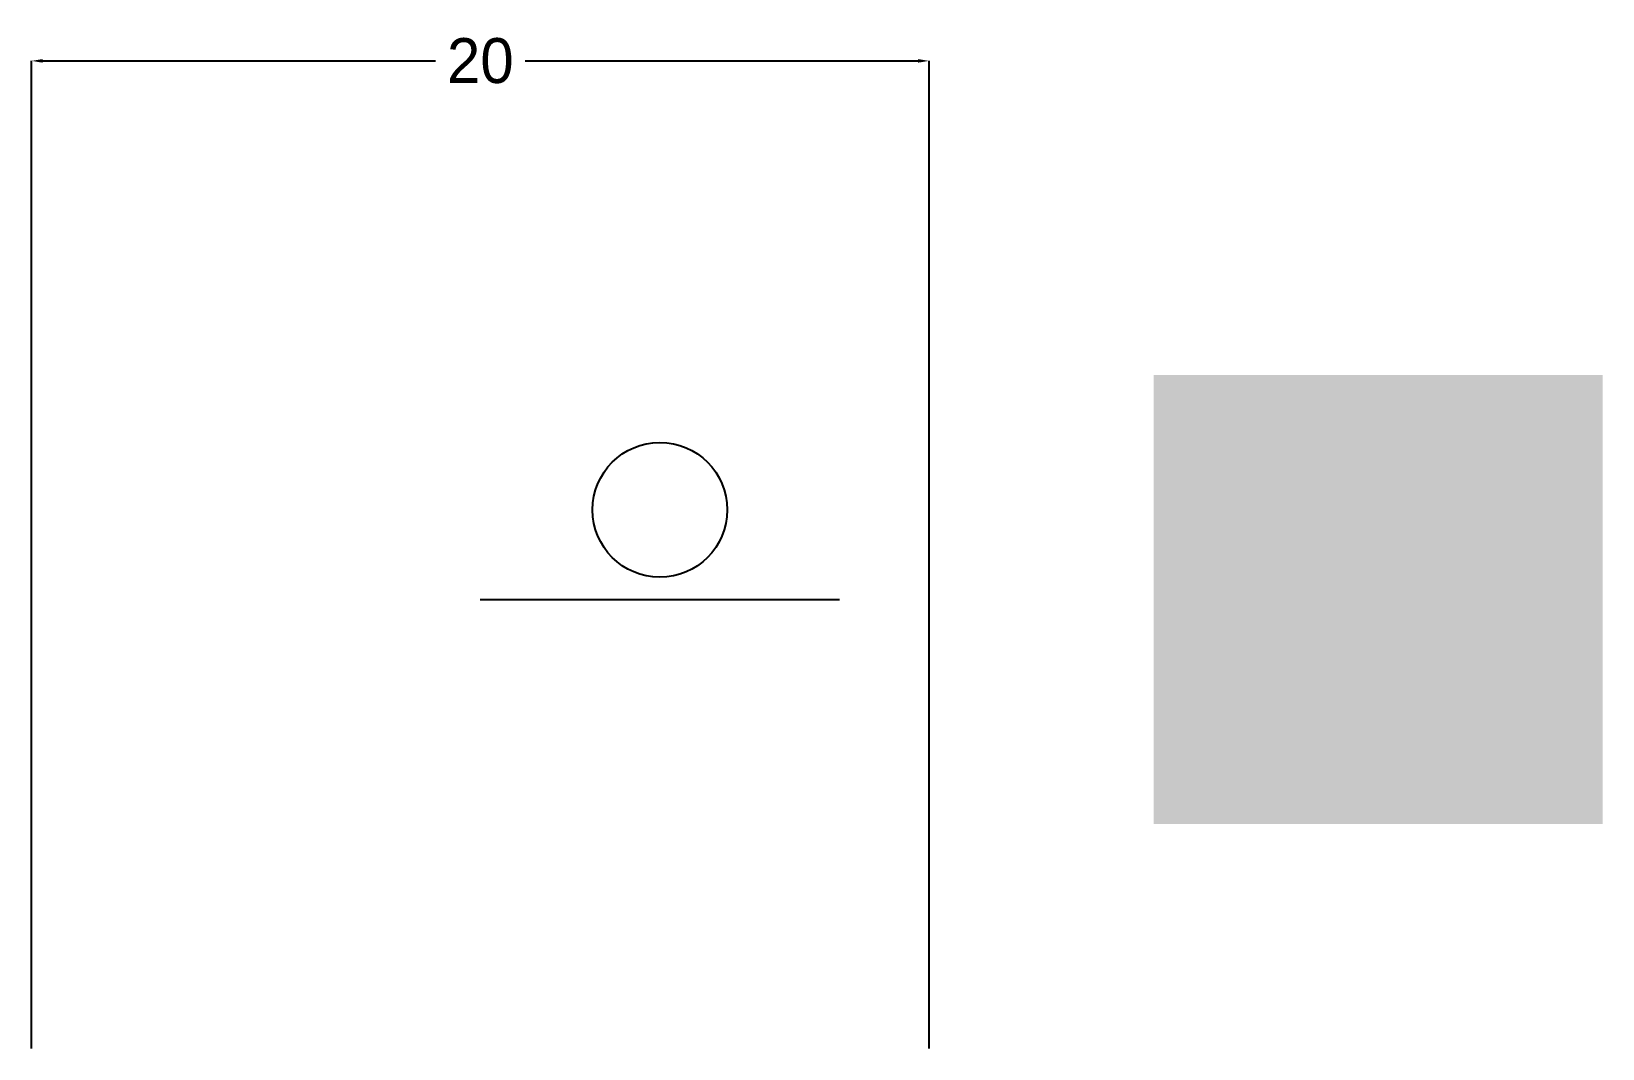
# Model space of a CAD drawing. Header units: metres. Extents: x 0 to 35, y 0 to 22.7.
import ezdxf

# ---------------------------------------------------------------- set-up
doc = ezdxf.new("R2010")
doc.units = ezdxf.units.M
for name, color, linetype in [('DIM_LAYER', 2, 'Continuous'), ('HATCH_LAYER', 3, 'Continuous'), ('INSERT_LAYER', 1, 'Continuous')]:
    doc.layers.add(name, color=color, linetype=linetype)
doc.dimstyles.get("Standard").update_dxf_attribs({"dimtxt": 2.5, "dimasz": 2.5, "dimexe": 1.25, "dimexo": 0.625, "dimtad": 1, "dimcen": 2.5, "dimazin": 3, "dimtfac": 1, "dimtmove": 0, "dimatfit": 3})

# ---------------------------------------------------------------- blocks, each defined once
blk = doc.blocks.new('BlockMixed')
at = {"layer": 'INSERT_LAYER'}
blk.add_line((0, 0), (8, 0), dxfattribs=at)
blk.add_circle((4, 2), 1.5, dxfattribs=at)
blk = doc.blocks.new('_CLOSEDFILLED')
at = {"color": 0, "linetype": 'BYBLOCK'}
blk.add_solid([(-1, 0.16), (0, 0), (-1, -0.16)], dxfattribs=at)
blk = doc.blocks.new('*D1')
for p, q in [((0, 0), (0, 22)), ((0.25, 22), (9, 22)), ((11, 22), (19.75, 22)), ((20, 0), (20, 22))]:
    blk.add_line(p, q)
at = {"layer": 'Defpoints'}
for p in [(0, 22), (0, 0), (20, 0)]:
    blk.add_point(p, dxfattribs=at)
at = {"layer": 'DIM_LAYER', "xscale": 0.25, "yscale": 0.25, "rotation": 180}
blk.add_blockref('_CLOSEDFILLED', (0, 22), dxfattribs=at)
at = {"layer": 'DIM_LAYER', "xscale": 0.25, "yscale": 0.25}
blk.add_blockref('_CLOSEDFILLED', (20, 22), dxfattribs=at)
at = {"layer": 'DIM_LAYER', "insert": (10, 22), "char_height": 1, "attachment_point": 5}
blk.add_mtext('20', dxfattribs=at)

msp = doc.modelspace()

# ---------------------------------------------------------------- hatches: boundary and pattern name
at = {"layer": 'HATCH_LAYER'}
msp.add_hatch(color=7, dxfattribs=at).paths.add_polyline_path([(25, 5), (35, 5), (35, 15), (25, 15)])

# ---------------------------------------------------------------- block references
at = {"layer": 'INSERT_LAYER'}
msp.add_blockref('BlockMixed', (10, 10), dxfattribs=at)

# ---------------------------------------------------------------- dimensions: what is measured, and where the dimension line sits
at = {"layer": 'DIM_LAYER'}
dim = msp.add_linear_dim(base=(0, 22), p1=(0, 0), p2=(20, 0), dimstyle='Standard', dxfattribs=at)
dim.commit()
dim.dimension.update_dxf_attribs({"geometry": '*D1', "text_midpoint": (10, 22)})

doc.saveas('drawing.dxf')
